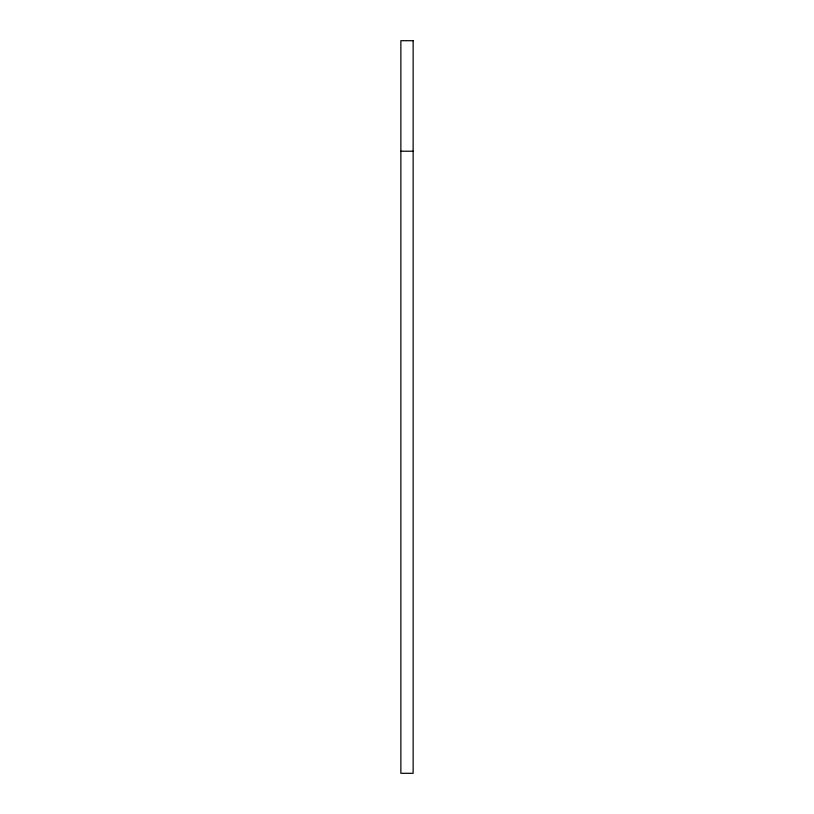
<?xml version="1.0" encoding="UTF-8"?>
<svg xmlns="http://www.w3.org/2000/svg" width="814" height="814" viewBox="0 0 814 814"><rect width="100%" height="100%" fill="white"/><g stroke="black" fill="none" stroke-linecap="round" stroke-linejoin="round"><path stroke-width="1.22" d="M400.864 151.221L413.136 151.221M413.136 40.7L400.864 40.7L400.864 773.3L413.136 773.3L413.136 40.7"/></g></svg>
